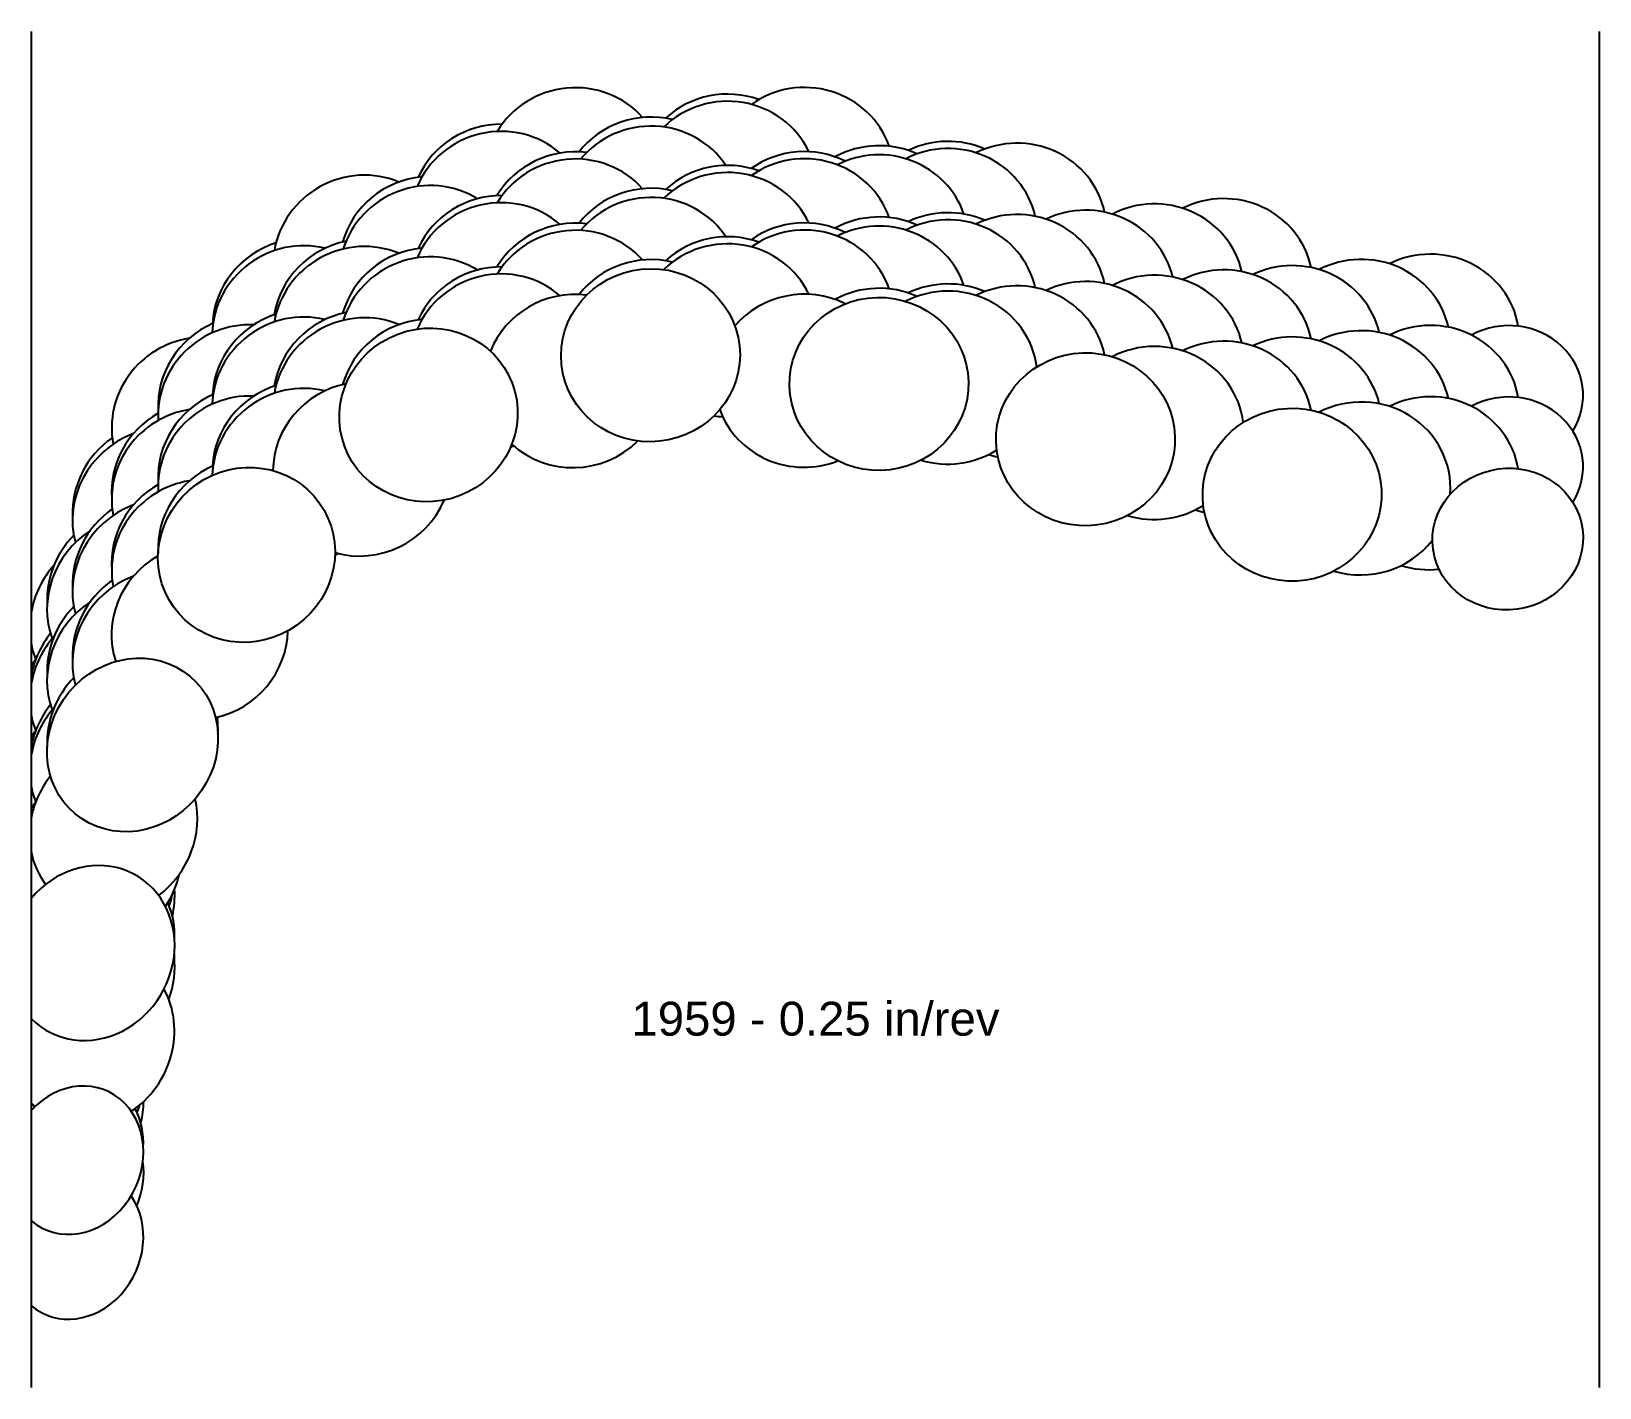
# Model space of a CAD drawing. Header units: inches. Extents: x -5.5 to 0, y -3.67 to 1.08.
import ezdxf
from ezdxf.enums import TextEntityAlignment as Align

# ---------------------------------------------------------------- set-up
doc = ezdxf.new("R2010")
doc.units = ezdxf.units.IN
doc.header["$MEASUREMENT"] = 0
for name, color, linetype, true_color in [('Blade_1', 30, 'Continuous', 0xff7f00), ('Blade_2', 7, 'Continuous', 0xcccc00), ('Blade_3', 7, 'Continuous', 0x00cc00), ('Blade_4', 7, 'Continuous', 0x00cccc), ('Blade_5', 7, 'Continuous', 0x0066cc), ('Blade_6', 190, 'Continuous', 0x7f00ff)]:
    doc.layers.add(name, color=color, linetype=linetype, true_color=true_color)
doc.layers.add('Gage_Line', color=7, linetype='Continuous')
doc.styles.get("Standard").update_dxf_attribs({"font": 'arial.ttf'})

msp = doc.modelspace()

# ---------------------------------------------------------------- linework, layer by layer
at = {"layer": 'Blade_1'}
for centre, major_axis, ratio, start_param, end_param in [((-3.3285, 0.4454), (0.3123, 0.0329), 0.965807, 6.751839, 8.649301), ((-2.5275, 0.345), (0.3139, 0.0074), 0.965907, 6.579197, 8.315065), ((-4.1073, 0.236), (0.2936, 0.1114), 0.965575, 0.638595, 2.494703), ((-3.3285, 0.1954), (0.3123, 0.0329), 0.965807, 6.751839, 8.649301), ((-1.8031, 0.1508), (0.3138, 0.0103), 0.965888, 6.478869, 8.279202), ((-2.5275, 0.095), (0.3139, 0.0074), 0.965907, 6.579197, 8.315065), ((-4.1073, -0.014), (0.2936, 0.1114), 0.965575, 0.638595, 2.494703), ((-1.0786, -0.0436), (0.3135, 0.0172), 0.965821, 6.455964, 8.255794), ((-1.8031, -0.0992), (0.3138, 0.0103), 0.965888, 6.478869, 8.279202), ((-4.7455, -0.2546), (0.2554, 0.1827), 0.965426, 0.886344, 2.5971), ((-0.3222, -0.1992), (0.2621, 0.0355), 0.938548, 5.629555, 8.231039), ((-1.0786, -0.2936), (0.3135, 0.0172), 0.965821, 6.455964, 8.255794), ((-4.7455, -0.5046), (0.2554, 0.1827), 0.965426, 0.886344, 2.5971), ((-0.3222, -0.4492), (0.2621, 0.0355), 0.938548, 5.629555, 8.231039), ((-5.1452, -0.921), (0.2007, 0.2415), 0.922986, 1.248335, 2.655487), ((-5.1452, -1.171), (0.2007, 0.2415), 0.922986, 1.248335, 2.655487), ((-5.2892, -2.1505), (0.1561, 0.2724), 0.905206, 2.899197, 7.654404), ((-5.2892, -1.9005), (0.1561, 0.2724), 0.905206, 4.912111, 5.055046), ((-5.3438, -2.8769), (0.1119, 0.2413), 0.864701, 2.913183, 7.496101), ((-5.3438, -2.6269), (0.1119, 0.2413), 0.864701, 4.768947, 4.875911)]:
    msp.add_ellipse(centre, major_axis=major_axis, ratio=ratio, start_param=start_param, end_param=end_param, dxfattribs=at)
for centre, major_axis, ratio in [((-3.3285, -0.0546), (0.3123, 0.0329), 0.965807), ((-2.5275, -0.155), (0.3139, 0.0074), 0.965907), ((-4.1073, -0.264), (0.2936, 0.1114), 0.965575), ((-1.8031, -0.3492), (0.3138, 0.0103), 0.965888), ((-1.0786, -0.5436), (0.3135, 0.0172), 0.965821), ((-4.7455, -0.7546), (0.2554, 0.1827), 0.965426), ((-0.3222, -0.6992), (0.2621, 0.0355), 0.938548), ((-5.1452, -1.421), (0.2007, 0.2415), 0.922986)]:
    msp.add_ellipse(centre, major_axis=major_axis, ratio=ratio, dxfattribs=at)
at = {"layer": 'Blade_2'}
for centre, major_axis, ratio, start_param, end_param in [((-3.5967, 0.355), (0.3083, 0.0596), 0.965716, 7.529151, 8.710354), ((-2.7898, 0.3561), (0.3139, 0.0067), 0.96591, 7.356862, 8.466522), ((-3.5967, 0.105), (0.3083, 0.0596), 0.965716, 7.529151, 8.710354), ((-2.7898, 0.1061), (0.3139, 0.0067), 0.96591, 7.356862, 8.466522), ((-4.3407, 0.0466), (0.2829, 0.1362), 0.965514, 7.598201, 8.829199), ((-3.5967, -0.145), (0.3083, 0.0596), 0.965716, 7.529151, 8.87572), ((-2.7898, -0.1439), (0.3139, 0.0067), 0.96591, 7.356862, 8.716714), ((-4.3407, -0.2034), (0.2829, 0.1362), 0.965514, 7.598201, 8.829199), ((-4.3407, -0.4534), (0.2829, 0.1362), 0.965514, 7.598201, 8.980004), ((-4.9097, -0.524), (0.2386, 0.2041), 0.965372, 7.655551, 8.809057), ((-2.7898, -0.1439), (0.3139, 0.0067), 0.96591, 3.46038, 5.078109), ((-3.5967, -0.145), (0.3083, 0.0596), 0.965716, 3.75773, 5.321447), ((-4.9097, -0.774), (0.2386, 0.2041), 0.965372, 7.655551, 8.809057), ((-4.3407, -0.4534), (0.2829, 0.1362), 0.965514, 3.969581, 5.454687), ((-4.9097, -1.024), (0.2386, 0.2041), 0.965372, 7.655551, 9.04549), ((-5.212, -1.2086), (0.1791, 0.2579), 0.905241, 7.787063, 8.301792), ((-4.9097, -1.024), (0.2386, 0.2041), 0.965372, 4.20297, 5.568452), ((-5.212, -1.4586), (0.1791, 0.2579), 0.905241, 7.787063, 8.301792), ((-5.212, -1.7086), (0.1791, 0.2579), 0.905241, 7.787063, 8.301792), ((-5.212, -1.7086), (0.1791, 0.2579), 0.905241, 4.364774, 5.60182), ((-5.212, -1.7086), (0.1791, 0.2579), 0.905241, 8.715189, 9.136904), ((-5.2889, -2.1981), (0.1442, 0.279), 0.905169, 5.225918, 5.294976), ((-5.2889, -2.4481), (0.1442, 0.279), 0.905169, 4.16003, 5.7382), ((-5.2889, -2.4481), (0.1442, 0.279), 0.905169, 9.130817, 9.190935), ((-5.3438, -3.1744), (0.1119, 0.2413), 0.864702, 2.913426, 5.8178)]:
    msp.add_ellipse(centre, major_axis=major_axis, ratio=ratio, start_param=start_param, end_param=end_param, dxfattribs=at)
at = {"layer": 'Blade_3'}
for centre, major_axis, ratio, start_param, end_param in [((-3.0588, 0.5328), (0.3139, 0.0062), 0.965912, 6.69193, 8.625757), ((-3.8576, 0.4264), (0.302, 0.0858), 0.965637, 6.844028, 8.765991), ((-2.2859, 0.3671), (0.3139, 0.0081), 0.965903, 6.47421, 8.318198), ((-3.0588, 0.2828), (0.3139, 0.0062), 0.965912, 6.69193, 8.625757), ((-3.8576, 0.1764), (0.302, 0.0858), 0.965637, 6.844028, 8.765991), ((-1.5616, 0.1729), (0.3138, 0.0119), 0.965876, 6.461905, 8.305707), ((-2.2859, 0.1171), (0.3139, 0.0081), 0.965903, 6.47421, 8.318198), ((-4.5546, 0.0234), (0.2702, 0.16), 0.965467, 0.77856, 2.5882), ((-3.0588, 0.0328), (0.3139, 0.0062), 0.965912, 6.69193, 8.625757), ((-0.8372, -0.0217), (0.3132, 0.0221), 0.965753, 6.427901, 8.271467), ((-3.8576, -0.0736), (0.302, 0.0858), 0.965637, 6.844028, 8.765991), ((-1.5616, -0.0771), (0.3138, 0.0119), 0.965876, 6.461905, 8.305707), ((-2.2859, -0.1329), (0.3139, 0.0081), 0.965903, 6.380621, 8.318198), ((-4.5546, -0.2266), (0.2702, 0.16), 0.965467, 0.77856, 2.5882), ((-0.8372, -0.2717), (0.3132, 0.0221), 0.965753, 6.427901, 8.271467), ((-1.5616, -0.3271), (0.3138, 0.0119), 0.965876, 6.366653, 8.305707), ((-4.5546, -0.4766), (0.2702, 0.16), 0.965467, 0.77856, 2.5882), ((-0.8372, -0.5217), (0.3132, 0.0221), 0.965753, 6.142729, 8.271467), ((-3.0588, 0.0328), (0.3139, 0.0062), 0.965912, 4.541909, 4.6401), ((-5.0515, -0.6138), (0.2207, 0.2234), 0.938921, 7.397095, 8.927269), ((-3.8576, -0.0736), (0.302, 0.0858), 0.965637, 4.569295, 4.606249), ((-2.2859, -0.1329), (0.3139, 0.0081), 0.965903, 4.383518, 5.26412), ((-5.0515, -0.8638), (0.2207, 0.2234), 0.938921, 7.397095, 8.927269), ((-1.5616, -0.3271), (0.3138, 0.0119), 0.965876, 4.371133, 5.252541), ((-0.8372, -0.5217), (0.3132, 0.0221), 0.965753, 4.337585, 5.569745), ((-4.5546, -0.4766), (0.2702, 0.16), 0.965467, 4.585862, 4.62885), ((-5.0515, -1.1138), (0.2207, 0.2234), 0.938921, 7.397095, 8.927269), ((-5.2655, -1.328), (0.1678, 0.2654), 0.905257, 1.525299, 1.537398), ((-5.0515, -1.1138), (0.2207, 0.2234), 0.938921, 4.664771, 4.707704), ((-5.2655, -1.578), (0.1678, 0.2654), 0.905257, 1.525299, 1.537398), ((-5.2655, -1.828), (0.1678, 0.2654), 0.905257, 1.525299, 1.537398), ((-5.2655, -1.828), (0.1678, 0.2654), 0.905257, 4.685554, 5.080784)]:
    msp.add_ellipse(centre, major_axis=major_axis, ratio=ratio, start_param=start_param, end_param=end_param, dxfattribs=at)
at = {"layer": 'Blade_4'}
for centre, major_axis, ratio, start_param, end_param in [((-3.3286, 0.4774), (0.3123, 0.0329), 0.965807, 7.504391, 8.67717), ((-2.5275, 0.377), (0.3139, 0.0074), 0.965907, 7.392132, 8.344385), ((-4.1073, 0.2679), (0.2936, 0.1114), 0.965574, 7.576353, 8.802571), ((-3.3286, 0.2274), (0.3123, 0.0329), 0.965807, 7.504391, 8.67717), ((-2.5275, 0.127), (0.3139, 0.0074), 0.965907, 7.392132, 8.344385), ((-4.1073, 0.0179), (0.2936, 0.1114), 0.965574, 7.576353, 8.802571), ((-3.3286, -0.0226), (0.3123, 0.0329), 0.965807, 7.504391, 8.67717), ((-2.5275, -0.123), (0.3139, 0.0074), 0.965907, 7.392132, 8.344385), ((-4.7456, -0.2226), (0.2554, 0.1827), 0.965426, 7.636291, 8.873188), ((-4.1073, -0.2321), (0.2936, 0.1114), 0.965574, 7.576353, 8.802571), ((-4.7456, -0.4726), (0.2554, 0.1827), 0.965426, 7.636291, 8.873188), ((-4.7456, -0.7226), (0.2554, 0.1827), 0.965426, 7.636291, 8.873188), ((-5.1452, -0.8891), (0.2007, 0.2415), 0.922985, 7.774145, 8.640477), ((-5.1452, -1.1391), (0.2007, 0.2415), 0.922985, 7.774145, 8.640477), ((-5.1452, -1.3891), (0.2007, 0.2415), 0.922985, 7.774145, 8.640477), ((-5.1452, -1.3891), (0.2007, 0.2415), 0.922985, 5.393556, 5.572756), ((-5.2893, -2.1186), (0.1561, 0.2724), 0.905205, 5.225306, 5.683719), ((-5.3438, -2.845), (0.1119, 0.2413), 0.8647, 5.143584, 5.704142)]:
    msp.add_ellipse(centre, major_axis=major_axis, ratio=ratio, start_param=start_param, end_param=end_param, dxfattribs=at)
at = {"layer": 'Blade_5'}
for centre, major_axis, ratio, start_param, end_param in [((-3.5959, 0.58), (0.3083, 0.0597), 0.965711, 6.801798, 8.7098), ((-2.789, 0.5811), (0.3139, 0.0068), 0.965909, 6.58701, 8.46685), ((-2.0438, 0.3857), (0.3139, 0.0093), 0.965895, 6.457033, 8.299779), ((-3.5959, 0.33), (0.3083, 0.0597), 0.965711, 6.801798, 8.7098), ((-2.789, 0.3311), (0.3139, 0.0068), 0.965909, 6.58701, 8.46685), ((-4.3399, 0.2716), (0.2829, 0.1363), 0.965505, 0.708912, 2.544734), ((-1.3193, 0.1914), (0.3137, 0.0144), 0.965852, 6.439891, 8.282949), ((-2.0438, 0.1357), (0.3139, 0.0093), 0.965895, 6.457033, 8.299779), ((-3.5959, 0.08), (0.3083, 0.0597), 0.965711, 6.801798, 8.7098), ((-2.789, 0.0811), (0.3139, 0.0068), 0.965909, 6.58701, 8.46685), ((-4.3399, 0.0216), (0.2829, 0.1363), 0.965505, 0.708912, 2.544734), ((-0.595, -0.0034), (0.3124, 0.0319), 0.965565, 6.346346, 8.224777), ((-1.3193, -0.0586), (0.3137, 0.0144), 0.965852, 6.439891, 8.282949), ((-2.0438, -0.1143), (0.3139, 0.0093), 0.965895, 6.457033, 8.299779), ((-4.3399, -0.2284), (0.2829, 0.1363), 0.965505, 0.708912, 2.544734), ((-0.595, -0.2534), (0.3124, 0.0319), 0.965565, 6.346346, 8.224777), ((-4.9089, -0.299), (0.2386, 0.2041), 0.965361, 1.000143, 2.636506), ((-1.3193, -0.3086), (0.3137, 0.0144), 0.965852, 6.439891, 8.282949), ((-0.595, -0.5034), (0.3124, 0.0319), 0.965565, 6.346346, 8.224777), ((-4.9089, -0.549), (0.2386, 0.2041), 0.965361, 1.000143, 2.636506), ((-2.0438, -0.1143), (0.3139, 0.0093), 0.965895, 4.364046, 4.469102), ((-4.9089, -0.799), (0.2386, 0.2041), 0.965361, 1.000143, 2.636506), ((-1.3193, -0.3086), (0.3137, 0.0144), 0.965852, 4.347009, 4.452999), ((-5.2112, -0.9836), (0.1791, 0.2579), 0.905222, 1.446151, 2.033257), ((-0.595, -0.5034), (0.3124, 0.0319), 0.965565, 4.289408, 4.715864), ((-5.2112, -1.2336), (0.1791, 0.2579), 0.905222, 1.446151, 2.033257), ((-5.2112, -0.9836), (0.1791, 0.2579), 0.905222, 2.417234, 2.601758), ((-5.2112, -1.4836), (0.1791, 0.2579), 0.905222, 1.446151, 2.033257), ((-5.2112, -1.2336), (0.1791, 0.2579), 0.905222, 2.417234, 2.601758), ((-5.2112, -1.4836), (0.1791, 0.2579), 0.905222, 2.417234, 2.601758), ((-5.288, -1.9731), (0.1441, 0.279), 0.905149, 4.992433, 5.299377), ((-5.288, -2.2231), (0.1441, 0.279), 0.905149, 4.852002, 5.353542), ((-5.3429, -2.6994), (0.1119, 0.2413), 0.864678, 4.912998, 5.202615), ((-5.3429, -2.9494), (0.1119, 0.2413), 0.864678, 4.750253, 5.357596)]:
    msp.add_ellipse(centre, major_axis=major_axis, ratio=ratio, start_param=start_param, end_param=end_param, dxfattribs=at)
at = {"layer": 'Blade_6'}
for centre, major_axis, ratio, start_param, end_param in [((-3.0588, 0.5578), (0.3139, 0.0062), 0.965912, 7.476744, 8.597544), ((-3.8576, 0.4514), (0.302, 0.0858), 0.965637, 7.56021, 8.739684), ((-2.2859, 0.3921), (0.3139, 0.0081), 0.965903, 7.403664, 8.28769), ((-3.0588, 0.3078), (0.3139, 0.0062), 0.965912, 7.476744, 8.597544), ((-3.8576, 0.2014), (0.302, 0.0858), 0.965637, 7.56021, 8.739684), ((-2.2859, 0.1421), (0.3139, 0.0081), 0.965903, 7.403664, 8.28769), ((-4.5546, 0.0484), (0.2702, 0.16), 0.965467, 7.61956, 8.848176), ((-3.0588, 0.0578), (0.3139, 0.0062), 0.965912, 7.476744, 8.597544), ((-3.8576, -0.0486), (0.302, 0.0858), 0.965637, 7.56021, 8.739684), ((-2.2859, -0.1079), (0.3139, 0.0081), 0.965903, 7.403664, 8.28769), ((-4.5546, -0.2016), (0.2702, 0.16), 0.965467, 7.61956, 8.848176), ((-4.5546, -0.4516), (0.2702, 0.16), 0.965467, 7.61956, 8.848176), ((-5.0515, -0.5888), (0.2207, 0.2234), 0.938921, 7.666459, 8.705879), ((-5.0515, -0.8388), (0.2207, 0.2234), 0.938921, 7.666459, 8.705879), ((-5.0515, -1.0888), (0.2207, 0.2234), 0.938921, 7.666459, 8.705879), ((-5.2655, -1.303), (0.1678, 0.2654), 0.905257, 7.73847, 7.820583), ((-5.2655, -1.553), (0.1678, 0.2654), 0.905257, 7.73847, 7.820583), ((-5.2655, -1.803), (0.1678, 0.2654), 0.905257, 7.73847, 7.820583)]:
    msp.add_ellipse(centre, major_axis=major_axis, ratio=ratio, start_param=start_param, end_param=end_param, dxfattribs=at)
at = {"layer": 'Gage_Line'}
for p, q in [((-5.5, -3.6744), (-5.5, 1.0811)), ((0, -3.6744), (0, 1.0811))]:
    msp.add_line(p, q, dxfattribs=at)

# ---------------------------------------------------------------- texts
msp.add_text('1959 - 0.25 in/rev', height=0.11875).set_placement((-2.75, -2.3808), align=Align.MIDDLE_CENTER)

doc.saveas('drawing.dxf')
